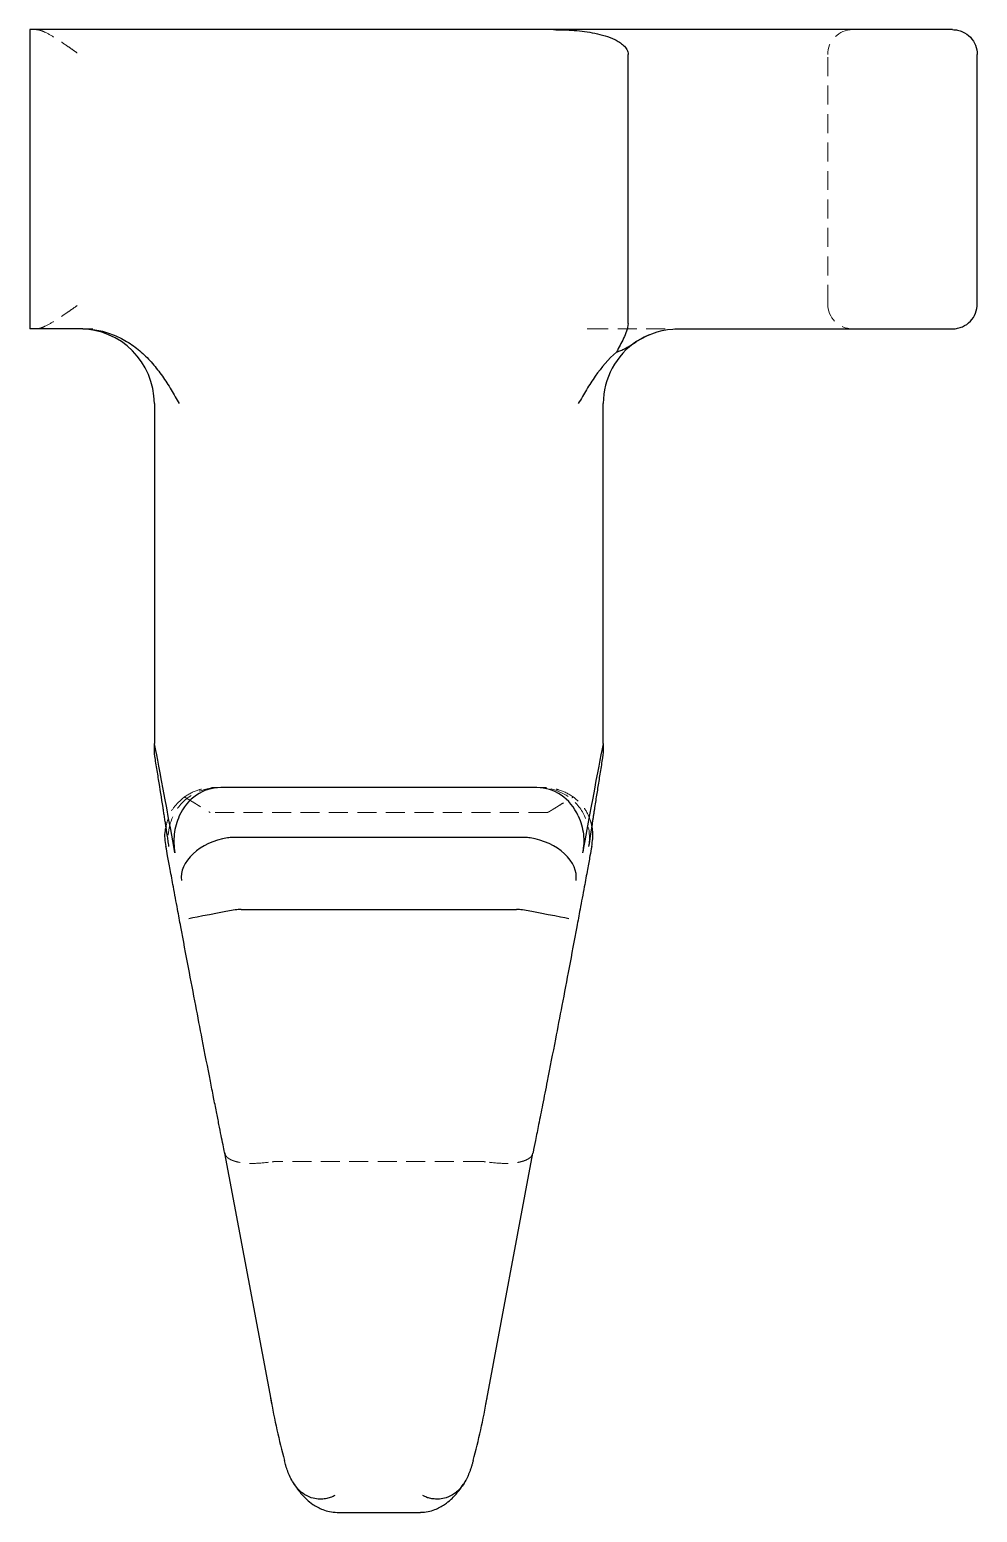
# Model space of a CAD drawing. Header units: millimetres. Extents: x 35 to 255, y 7 to 190.
# Drawn here: x 191.3 to 254.7, y 7.1 to 106.3 of the extents above; entities that cross this region are included whole.
import ezdxf

# ---------------------------------------------------------------- set-up
doc = ezdxf.new("R2010")
doc.units = ezdxf.units.MM
doc.linetypes.add('HIDDEN', pattern=[1.905, 1.27, -0.635])

msp = doc.modelspace()

# ---------------------------------------------------------------- linework, layer by layer
at = {"color": 7, "linetype": 'Continuous', "lineweight": 25}
for p, q in [((191.311, 106.322), (191.311, 86.308)), ((194.646, 106.322), (191.311, 106.322)), ((226.336, 106.322), (194.646, 106.322)), ((253.021, 106.322), (226.336, 106.322)), ((231.339, 86.661), (231.339, 104.654)), ((254.689, 87.976), (254.689, 104.654)), ((194.646, 86.308), (191.311, 86.308)), ((194.858, 86.308), (194.646, 86.308)), ((234.675, 86.308), (253.021, 86.308)), ((199.65, 81.304), (199.65, 58.56)), ((229.671, 58.56), (229.671, 81.304)), ((199.65, 57.969), (199.65, 58.56)), ((229.671, 58.56), (229.671, 57.969)), ((225.221, 55.619), (204.1, 55.619)), ((224.431, 52.283), (204.89, 52.283)), ((205.46, 47.469), (223.861, 47.469)), ((204.347, 31.202), (204.362, 31.167)), ((204.352, 31.165), (207.5, 14.347)), ((221.822, 14.347), (224.969, 31.165)), ((224.974, 31.202), (224.959, 31.167)), ((211.876, 7.136), (217.445, 7.136))]:
    msp.add_line(p, q, dxfattribs=at)
at = {"color": 7, "linetype": 'HIDDEN', "lineweight": 18}
for p, q in [((244.682, 87.976), (244.682, 104.654)), ((194.858, 86.308), (195.54, 86.308)), ((228.733, 86.308), (228.596, 86.307)), ((228.733, 86.308), (234.675, 86.308)), ((234.505, 86.305), (234.675, 86.308)), ((203.914, 55.619), (203.647, 55.619)), ((204.1, 55.619), (203.914, 55.619)), ((225.407, 55.619), (225.221, 55.619)), ((225.674, 55.619), (225.407, 55.619)), ((225.934, 53.951), (203.387, 53.951)), ((221.579, 30.601), (207.743, 30.601))]:
    msp.add_line(p, q, dxfattribs=at)
at = {"color": 7, "linetype": 'HIDDEN', "lineweight": 18, "flags": 128}
msp.add_lwpolyline([(231.92, 85.481), (232.403, 85.762), (232.74, 85.919)], dxfattribs=at)
at = {"color": 7, "linetype": 'HIDDEN', "lineweight": 18}
for centre, start, end in [((246.35, 104.654), 90, 180), ((246.35, 87.976), 180, 270)]:
    msp.add_arc(centre, 1.668, start, end, dxfattribs=at)
at = {"color": 7, "linetype": 'Continuous', "lineweight": 25}
for centre, start, end in [((194.646, 81.304), 360, 90), ((234.675, 81.304), 123.40203, 180)]:
    msp.add_arc(centre, 5.004, start, end, dxfattribs=at)
for centre, major_axis, ratio, start_param, end_param in [((201.318, 49.371), (-1.667, 9.194), 0.005618, 4.916888, 6.314159), ((228.004, 49.371), (1.667, 9.194), 0.005618, 6.252211, 7.649483), ((204.328, 51.767), (-0.894, 3.774), 0.860012, 6.082171, 7.120805), ((224.993, 51.767), (0.894, 3.774), 0.860012, 5.445565, 6.484199), ((204.748, 49.997), (3.262, 0.701), 0.67758, 1.490738, 3.093986), ((205.366, 47.385), (-0.879, 4.863), 0.673872, 6.162004, 6.268847), ((223.955, 47.385), (0.879, 4.863), 0.673872, 0.014338, 0.121181), ((224.574, 49.997), (3.262, -0.701), 0.67758, 0.047606, 1.650854), ((205.242, 47.44), (3.282, 0.597), 0.007885, 1.626417, 3.108187), ((206.189, 42.541), (-1.316, 4.85), 0.661427, 6.10555, 6.227028), ((223.132, 42.541), (1.316, 4.85), 0.661427, 0.056157, 0.177635), ((224.079, 47.44), (3.282, -0.597), 0.007885, 0.033406, 1.515176), ((210.704, 15.36), (-2.338, 13.086), 0.250811, 1.571481, 1.897004), ((218.618, 15.36), (2.338, 13.086), 0.250811, 4.386181, 4.711704)]:
    msp.add_ellipse(centre, major_axis=major_axis, ratio=ratio, start_param=start_param, end_param=end_param, dxfattribs=at)
at = {"color": 7, "linetype": 'HIDDEN', "lineweight": 18}
for points, knots in [([(191.758, 106.322), (191.841, 106.322), (191.932, 106.304), (192.131, 106.242), (192.239, 106.197), (192.577, 106.035), (192.819, 105.892), (193.325, 105.572), (193.582, 105.398), (193.977, 105.126), (194.11, 105.032), (194.378, 104.844), (194.513, 104.748), (194.646, 104.654)], [0, 0, 0, 0, 0.125, 0.125, 0.25, 0.25, 0.5, 0.5, 0.75, 0.75, 0.875, 0.875, 1, 1, 1, 1]), ([(191.758, 86.308), (191.841, 86.308), (191.932, 86.326), (192.131, 86.388), (192.239, 86.433), (192.577, 86.596), (192.819, 86.738), (193.325, 87.058), (193.582, 87.232), (193.977, 87.505), (194.11, 87.598), (194.378, 87.786), (194.513, 87.882), (194.646, 87.976)], [0, 0, 0, 0, 0.125, 0.125, 0.25, 0.25, 0.5, 0.5, 0.75, 0.75, 0.875, 0.875, 1, 1, 1, 1]), ([(203.914, 55.619), (203.357, 55.619), (202.245, 55.335), (200.77, 53.967), (200.478, 52.509), (200.627, 51.688)], [-0.179457, -0.179457, -0.179457, -0.179457, 0.320615, 0.820688, 1.570796, 1.570796, 1.570796, 1.570796]), ([(201.658, 54.992), (201.969, 55.212), (202.292, 55.364), (202.796, 55.518), (202.966, 55.556), (203.305, 55.607), (203.477, 55.619), (203.647, 55.619)], [0, 0, 0, 0, 0.5, 0.5, 0.75, 0.75, 1, 1, 1, 1]), ([(228.694, 51.688), (228.794, 52.235), (228.713, 53.378), (227.627, 55.072), (226.243, 55.619), (225.407, 55.619)], [-1.570796, -1.570796, -1.570796, -1.570796, -1.070724, -0.570651, 0.179457, 0.179457, 0.179457, 0.179457]), ([(227.664, 54.992), (227.353, 55.212), (227.03, 55.364), (226.525, 55.518), (226.356, 55.556), (226.016, 55.607), (225.844, 55.619), (225.674, 55.619)], [0, 0, 0, 0, 0.5, 0.5, 0.75, 0.75, 1, 1, 1, 1]), ([(201.658, 54.992), (201.409, 54.77), (200.943, 54.352), (200.563, 53.658), (200.473, 53.211), (200.43, 52.999)], [0, 0, 0, 0, 0.374526, 0.702559, 1, 1, 1, 1]), ([(201.658, 54.992), (201.708, 54.963), (201.811, 54.904), (201.972, 54.808), (202.146, 54.703), (202.332, 54.589), (202.526, 54.468), (202.74, 54.335), (202.926, 54.217), (203.08, 54.121), (203.178, 54.061), (203.257, 54.014), (203.318, 53.982), (203.358, 53.959), (203.38, 53.953), (203.387, 53.951)], [0, 0, 0, 0, 0.089246, 0.184967, 0.287181, 0.395896, 0.511111, 0.625446, 0.766064, 0.833227, 0.889076, 0.933631, 0.966914, 0.988976, 1, 1, 1, 1]), ([(225.934, 53.951), (225.939, 53.953), (225.953, 53.956), (225.978, 53.969), (226.015, 53.987), (226.063, 54.014), (226.121, 54.048), (226.191, 54.09), (226.272, 54.14), (226.411, 54.227), (226.59, 54.34), (226.845, 54.499), (227.114, 54.664), (227.401, 54.838), (227.579, 54.942), (227.664, 54.991)], [0, 0, 0, 0, 0.007286, 0.020858, 0.040851, 0.067303, 0.100231, 0.139647, 0.185557, 0.237969, 0.379455, 0.494483, 0.679949, 0.848443, 1, 1, 1, 1]), ([(228.903, 53.072), (228.876, 53.183), (228.778, 53.587), (228.506, 54.128), (228.079, 54.656), (227.801, 54.881), (227.664, 54.992)], [0, 0, 0, 0, 0.162063, 0.590025, 0.79613, 1, 1, 1, 1]), ([(204.362, 31.167), (204.384, 31.093), (204.427, 30.944), (204.635, 30.788), (204.865, 30.678), (205.076, 30.608), (205.369, 30.539), (205.779, 30.486), (206.506, 30.462), (207.122, 30.536), (207.527, 30.585)], [0, 0, 0, 0, 0.131918, 0.268451, 0.349981, 0.423857, 0.490085, 0.62158, 0.751184, 1, 1, 1, 1]), ([(224.959, 31.167), (224.937, 31.093), (224.893, 30.943), (224.66, 30.768), (224.356, 30.637), (224.03, 30.554), (223.698, 30.505), (223.356, 30.48), (222.745, 30.47), (222.2, 30.536), (221.795, 30.585)], [0, 0, 0, 0, 0.132747, 0.270611, 0.391795, 0.496303, 0.577739, 0.665211, 0.751268, 1, 1, 1, 1])]:
    msp.add_open_spline(points, degree=3, knots=knots, dxfattribs=at)
at = {"color": 7, "linetype": 'Continuous', "lineweight": 25}
for points, knots in [([(226.336, 106.322), (226.803, 106.322), (227.268, 106.307), (228.193, 106.234), (228.654, 106.177), (229.338, 106.037), (229.566, 105.981), (230.015, 105.842), (230.237, 105.76), (230.553, 105.606), (230.655, 105.55), (230.851, 105.422), (230.946, 105.351), (231.116, 105.188), (231.193, 105.096), (231.305, 104.89), (231.339, 104.774), (231.339, 104.654)], [0, 0, 0, 0, 0.25, 0.25, 0.5, 0.5, 0.625, 0.625, 0.75, 0.75, 0.8125, 0.8125, 0.875, 0.875, 0.9375, 0.9375, 1, 1, 1, 1]), ([(253.021, 106.322), (253.025, 106.322), (253.029, 106.322), (253.146, 106.321), (253.26, 106.309), (253.482, 106.261), (253.591, 106.226), (253.893, 106.093), (254.073, 105.967), (254.372, 105.656), (254.489, 105.475), (254.648, 105.079), (254.689, 104.868), (254.689, 104.654)], [-0.07951135, -0.07951135, -0.07951135, -0.07951135, -0.07918745, -0.07918745, -0.06874068, -0.06874068, -0.05831217, -0.05831217, -0.03854671, -0.03854671, -0.01917633, -0.01917633, 0, 0, 0, 0]), ([(253.021, 86.308), (253.025, 86.308), (253.029, 86.308), (253.146, 86.309), (253.26, 86.321), (253.482, 86.369), (253.591, 86.404), (253.893, 86.537), (254.073, 86.663), (254.372, 86.974), (254.489, 87.155), (254.648, 87.552), (254.689, 87.762), (254.689, 87.976)], [-0.00032414, -0.00032414, -0.00032414, -0.00032414, 0, 0, 0.01045443, 0.01045443, 0.02089059, 0.02089059, 0.04067055, 0.04067055, 0.06005514, 0.06005514, 0.07924553, 0.07924553, 0.07924553, 0.07924553]), ([(194.858, 86.308), (195.22, 86.308), (195.577, 86.271), (196.279, 86.13), (196.627, 86.024), (197.291, 85.753), (197.609, 85.588), (198.216, 85.204), (198.505, 84.985), (199.041, 84.514), (199.29, 84.259), (199.758, 83.72), (199.977, 83.434), (200.391, 82.846), (200.584, 82.542), (200.958, 81.927), (201.139, 81.614), (201.318, 81.304)], [0, 0, 0, 0, 0.125, 0.125, 0.25, 0.25, 0.375, 0.375, 0.5, 0.5, 0.625, 0.625, 0.75, 0.75, 0.875, 0.875, 1, 1, 1, 1]), ([(231.327, 86.661), (231.328, 86.484), (231.288, 86.318), (231.176, 85.991), (231.105, 85.832), (230.88, 85.364), (230.712, 85.062), (230.554, 84.754)], [0, 0, 0, 0, 0.25, 0.25, 0.5, 0.5, 1, 1, 1, 1]), ([(231.924, 85.476), (232.766, 86.024), (233.745, 86.309), (234.679, 86.308), (234.679, 86.308), (234.68, 86.308), (234.68, 86.308)], [0.2508057, 0.2508057, 0.2508057, 0.2508057, 0.3784446, 0.3784446, 0.3784446, 0.3784853, 0.3784853, 0.3784853, 0.3784853]), ([(230.554, 84.754), (230.604, 84.771), (230.703, 84.804), (230.842, 84.858), (230.974, 84.915), (231.101, 84.974), (231.222, 85.037), (231.34, 85.104), (231.457, 85.173), (231.572, 85.245), (231.687, 85.32), (231.804, 85.397), (231.884, 85.449), (231.924, 85.476)], [0, 0, 0, 0, 0.094858, 0.1884944, 0.2810484, 0.3726571, 0.463461, 0.5536072, 0.6432494, 0.7325468, 0.8216621, 0.9107589, 1, 1, 1, 1]), ([(230.554, 84.754), (230.009, 84.275), (229.55, 83.728), (228.932, 82.847), (228.738, 82.544), (228.457, 82.082), (228.365, 81.927), (228.184, 81.616), (228.093, 81.459), (228.004, 81.304)], [0, 0, 0, 0, 0.5, 0.5, 0.75, 0.75, 0.875, 0.875, 1, 1, 1, 1]), ([(200.23, 54.289), (200.128, 54.925), (200.034, 55.527), (199.882, 56.483), (199.829, 56.811), (199.75, 57.297), (199.724, 57.459), (199.689, 57.686), (199.677, 57.76), (199.658, 57.89), (199.65, 57.951), (199.65, 57.969)], [0, 0, 0, 0, 0.5, 0.5, 0.75, 0.75, 0.875, 0.875, 0.9375, 0.9375, 1, 1, 1, 1]), ([(229.671, 57.969), (229.671, 57.951), (229.663, 57.892), (229.644, 57.762), (229.633, 57.687), (229.597, 57.458), (229.571, 57.297), (229.493, 56.81), (229.44, 56.483), (229.338, 55.845), (229.288, 55.533), (229.191, 54.915), (229.142, 54.607), (229.092, 54.289)], [0, 0, 0, 0, 0.0625, 0.0625, 0.125, 0.125, 0.25, 0.25, 0.5, 0.5, 0.75, 0.75, 1, 1, 1, 1]), ([(200.627, 51.688), (200.607, 51.822), (200.57, 52.068), (200.518, 52.408), (200.475, 52.69), (200.432, 52.972), (200.386, 53.271), (200.333, 53.613), (200.281, 53.95), (200.246, 54.178), (200.229, 54.29)], [0, 0, 0, 0, 0.163316, 0.300824, 0.412659, 0.498289, 0.631522, 0.759694, 0.882617, 1, 1, 1, 1]), ([(201.318, 53.722), (201.142, 53.334), (201.028, 52.931), (200.958, 52.299), (200.951, 52.087), (200.968, 51.666), (200.992, 51.456), (201.03, 51.247)], [0, 0, 0, 0, 0.5, 0.5, 0.75, 0.75, 1, 1, 1, 1]), ([(228.004, 53.722), (228.18, 53.334), (228.293, 52.931), (228.364, 52.299), (228.37, 52.087), (228.353, 51.666), (228.33, 51.456), (228.292, 51.247)], [0, 0, 0, 0, 0.5, 0.5, 0.75, 0.75, 1, 1, 1, 1]), ([(229.093, 54.29), (229.081, 54.213), (229.057, 54.056), (229.022, 53.825), (228.987, 53.593), (228.941, 53.294), (228.88, 52.879), (228.791, 52.322), (228.729, 51.915), (228.694, 51.688)], [0, 0, 0, 0, 0.081319, 0.164479, 0.249417, 0.336091, 0.500787, 0.722523, 1, 1, 1, 1]), ([(200.43, 52.999), (200.406, 52.915), (200.281, 52.473), (200.359, 52.04), (200.422, 51.688)], [0, 0, 0, 0, 0.1891499, 1, 1, 1, 1]), ([(228.899, 51.688), (228.928, 51.857), (228.984, 52.176), (228.97, 52.639), (228.941, 52.931), (228.904, 53.069), (228.903, 53.072)], [0, 0, 0, 0, 0.374535, 0.70555, 0.993146, 1, 1, 1, 1]), ([(204.347, 31.202), (204.312, 31.374), (204.236, 31.753), (204.111, 32.379), (203.964, 33.115), (203.795, 33.965), (203.604, 34.931), (203.289, 36.535), (202.891, 38.576), (202.402, 41.116), (201.924, 43.622), (201.518, 45.778), (201.18, 47.587), (200.942, 48.869), (200.721, 50.061), (200.555, 50.962), (200.461, 51.476), (200.422, 51.688)], [0, 0, 0, 0, 0.027906, 0.061297, 0.100175, 0.144543, 0.194405, 0.249766, 0.389817, 0.499743, 0.621211, 0.749853, 0.804699, 0.874932, 0.928869, 0.970558, 1, 1, 1, 1]), ([(228.899, 51.688), (228.86, 51.476), (228.766, 50.962), (228.6, 50.061), (228.38, 48.869), (228.141, 47.587), (227.803, 45.778), (227.397, 43.622), (226.919, 41.116), (226.43, 38.576), (225.999, 36.364), (225.627, 34.475), (225.366, 33.157), (225.154, 32.094), (225.029, 31.474), (224.974, 31.202)], [0, 0, 0, 0, 0.029443, 0.071131, 0.125069, 0.195301, 0.250149, 0.378789, 0.50026, 0.610185, 0.750238, 0.831216, 0.899826, 0.956084, 1, 1, 1, 1]), ([(211.723, 8.263), (211.687, 8.243), (211.611, 8.202), (211.483, 8.147), (211.339, 8.098), (211.177, 8.059), (210.999, 8.032), (210.809, 8.02), (210.518, 8.028), (210.089, 8.106), (209.616, 8.347), (209.228, 8.706), (208.946, 9.087), (208.732, 9.482), (208.571, 9.874), (208.444, 10.249), (208.377, 10.493), (208.344, 10.611)], [0, 0, 0, 0, 0.024768, 0.052621, 0.083552, 0.1175, 0.154343, 0.19387, 0.235829, 0.336597, 0.470812, 0.576277, 0.674417, 0.765257, 0.84937, 0.927409, 1, 1, 1, 1]), ([(220.978, 10.611), (220.959, 10.544), (220.922, 10.41), (220.862, 10.211), (220.797, 10.015), (220.727, 9.823), (220.65, 9.636), (220.567, 9.453), (220.436, 9.197), (220.189, 8.806), (219.766, 8.379), (219.232, 8.105), (218.757, 8.019), (218.378, 8.022), (218.071, 8.071), (217.812, 8.151), (217.665, 8.228), (217.598, 8.263)], [0, 0, 0, 0, 0.041409, 0.082476, 0.123252, 0.163791, 0.204145, 0.244361, 0.284482, 0.378694, 0.529435, 0.664336, 0.76438, 0.836099, 0.89987, 0.954622, 1, 1, 1, 1]), ([(208.909, 9.182), (208.94, 9.125), (209.055, 8.914), (209.276, 8.613), (209.553, 8.276), (209.86, 7.965), (210.299, 7.616), (210.821, 7.339), (211.376, 7.166), (211.702, 7.146), (211.876, 7.136)], [0, 0, 0, 0, 0.052407, 0.196471, 0.297362, 0.400668, 0.546246, 0.742864, 0.862896, 1, 1, 1, 1]), ([(217.445, 7.137), (217.619, 7.147), (217.946, 7.167), (218.502, 7.339), (219.023, 7.615), (219.462, 7.964), (219.769, 8.276), (220.045, 8.613), (220.265, 8.912), (220.38, 9.123), (220.41, 9.179)], [0, 0, 0, 0, 0.137268, 0.257432, 0.454243, 0.599932, 0.703278, 0.804191, 0.948322, 1, 1, 1, 1])]:
    msp.add_open_spline(points, degree=3, knots=knots, dxfattribs=at)
at = {"color": 7, "linetype": 'HIDDEN', "lineweight": 18}
for points in [[(207.527, 30.584), (207.599, 30.596), (207.672, 30.601), (207.743, 30.601)], [(221.579, 30.601), (221.649, 30.601), (221.722, 30.596), (221.795, 30.584)]]:
    msp.add_open_spline(points, degree=3, dxfattribs=at)

doc.saveas('drawing.dxf')
